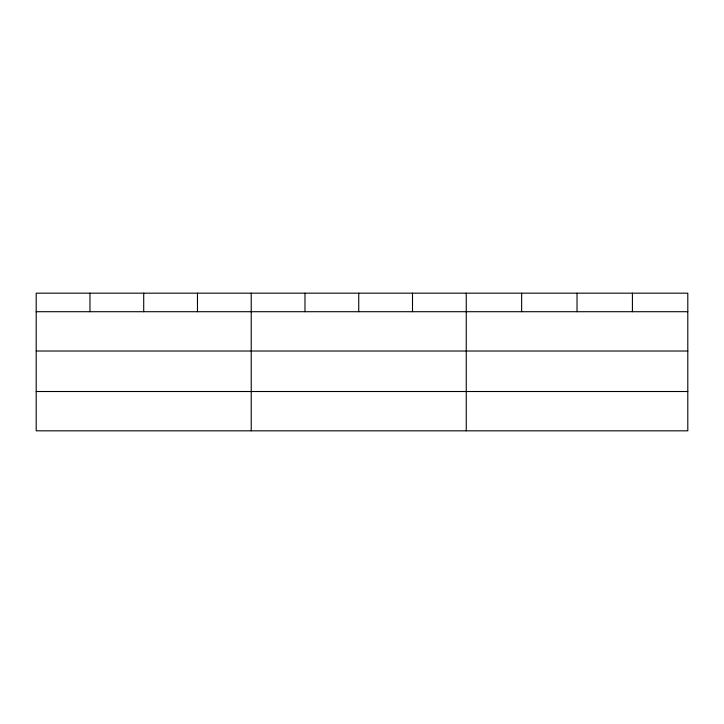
<?xml version="1.0" encoding="UTF-8"?>
<svg xmlns="http://www.w3.org/2000/svg" width="724" height="724" viewBox="0 0 724 724"><rect width="100%" height="100%" fill="white"/><g stroke="black" fill="none" stroke-linecap="round" stroke-linejoin="round"><path stroke-width="1.09" d="M687.8 351.013L687.8 293.175L36.2 293.175L36.2 430.825L687.8 430.825L687.8 351.013L36.2 351.013M36.2 311.709L687.8 311.709M36.2 391.512L687.8 391.512M632.414 293.175L632.414 311.709M577.028 293.175L577.028 311.709M521.642 293.175L521.642 311.709M466.256 293.175L466.256 430.825M412.499 293.175L412.499 311.709M358.742 293.175L358.742 311.709M304.985 293.175L304.985 311.709M251.228 293.175L251.228 430.825M197.471 293.175L197.471 311.709M143.714 293.175L143.714 311.709M89.957 293.175L89.957 311.709"/></g></svg>
